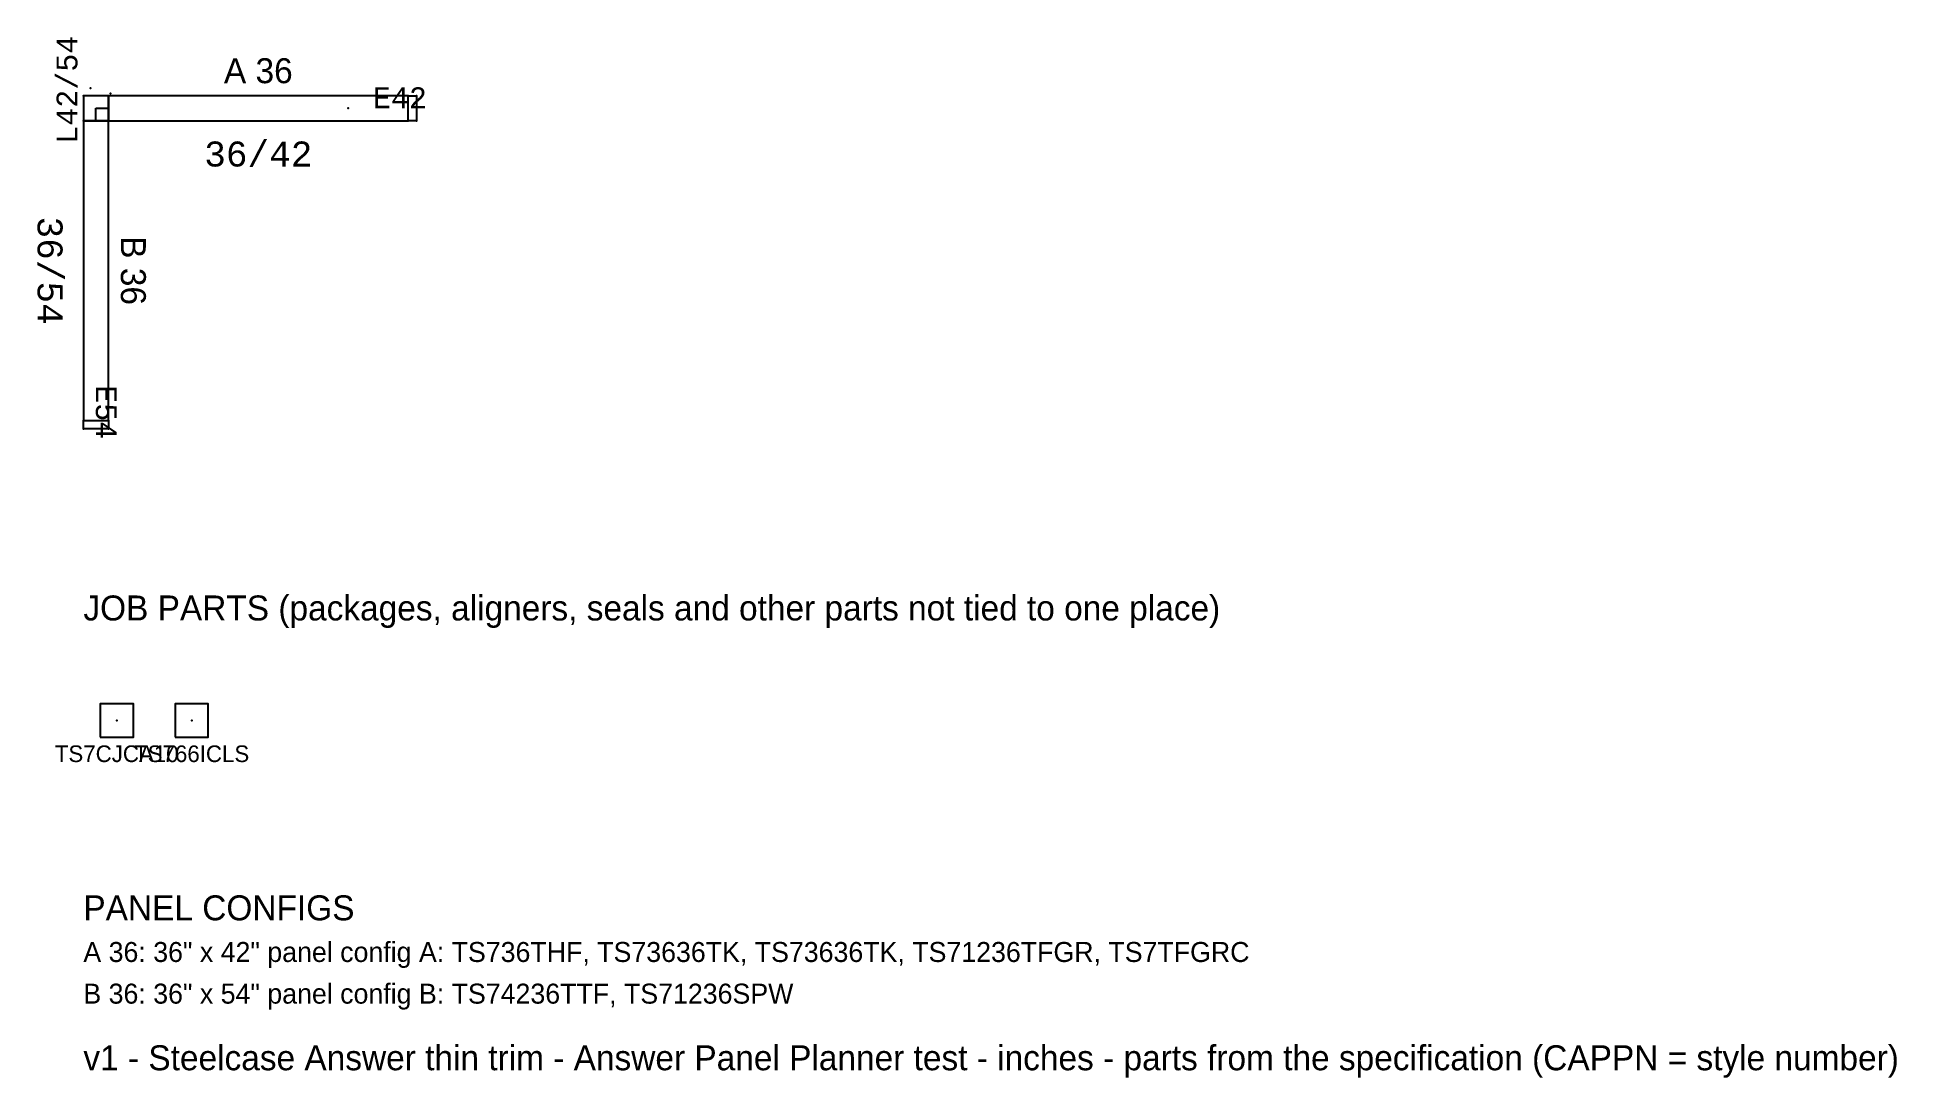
# Model space of a CAD drawing. Header units: inches. Extents: x -7 to 216, y -116 to 9.
import ezdxf
from ezdxf.enums import TextEntityAlignment as Align

# ---------------------------------------------------------------- set-up
doc = ezdxf.new("R2010")
doc.units = ezdxf.units.IN
doc.header["$MEASUREMENT"] = 0
for name, color, linetype in [('A-FURN', 7, 'Continuous'), ('A-FURN-P-PNLS-42', 3, 'Continuous'), ('A-FURN-P-PNLS-42-T', 3, 'Continuous'), ('A-FURN-P-PNLS-54', 3, 'Continuous'), ('A-FURN-P-PNLS-54-T', 3, 'Continuous'), ('A-FURN-P-PNLS-JNCT', 3, 'Continuous'), ('A-FURN-P-PNLS-JNCT-T', 3, 'Continuous'), ('A-FURN-PNLS-BUILDUP-T', 7, 'Continuous'), ('A-FURN-POINT-PART', 7, 'Continuous'), ('A-FURN-POINT-PART-T', 7, 'Continuous'), ('CAPTAG', 7, 'Continuous')]:
    doc.layers.add(name, color=color, linetype=linetype)
doc.styles.add('MONOTXT', font='MONOTXT.SHX')

# ---------------------------------------------------------------- blocks, each defined once
blk = doc.blocks.new('P_TS736THF')
at = {"layer": 'A-FURN-P-PNLS-42'}
blk.add_lwpolyline([(0, 0), (36, 0), (36, 3), (0, 3)], close=True, dxfattribs=at)
for p in [(0, 3), (36, 3), (0, 0), (36, 0)]:
    blk.add_point(p, dxfattribs=at)
at = {"layer": 'A-FURN-P-PNLS-42-T', "flags": 1}
for tag in ['CAPPN', 'CAPPD', 'CAPMG', 'CAPMC', 'CAPGC', 'CAPALIAS1', 'CAPALIAS2', 'CAPALIAS3', 'CAPBLDG', 'CAPFLOOR', 'CAPDEPT', 'CAPPERSON', 'CAPPL', 'CAPQT', 'CAPDH']:
    blk.add_attdef(tag, (0, 0), '', height=0.001, dxfattribs=at)
at = {"layer": 'A-FURN-P-PNLS-42-T', "style": 'MONOTXT'}
blk.add_attdef('CAPTG', text='', height=3, dxfattribs=at).set_placement((18, -5.5), align=Align.CENTER)
blk = doc.blocks.new('P_TS73636TK')
at = {"layer": 'A-FURN-POINT-PART'}
blk.add_point((0, 0), dxfattribs=at)
at = {"layer": 'A-FURN-POINT-PART-T', "flags": 1}
for tag in ['CAPPN', 'CAPPD', 'CAPMG', 'CAPMC', 'CAPGC', 'CAPALIAS1', 'CAPALIAS2', 'CAPALIAS3', 'CAPBLDG', 'CAPFLOOR', 'CAPDEPT', 'CAPPERSON', 'CAPPL', 'CAPTG', 'CAPQT', 'CAPDH']:
    blk.add_attdef(tag, (0, 0), '', height=0.001, dxfattribs=at)
blk = doc.blocks.new('P_TS71236TFGR')
at = {"layer": 'A-FURN-POINT-PART'}
blk.add_point((0, 0), dxfattribs=at)
at = {"layer": 'A-FURN-POINT-PART-T', "flags": 1}
for tag in ['CAPPN', 'CAPPD', 'CAPMG', 'CAPMC', 'CAPGC', 'CAPALIAS1', 'CAPALIAS2', 'CAPALIAS3', 'CAPBLDG', 'CAPFLOOR', 'CAPDEPT', 'CAPPERSON', 'CAPPL', 'CAPTG', 'CAPQT', 'CAPDH']:
    blk.add_attdef(tag, (0, 0), '', height=0.001, dxfattribs=at)
blk = doc.blocks.new('P_TS7TFGRC')
at = {"layer": 'A-FURN-POINT-PART'}
blk.add_point((0, 0), dxfattribs=at)
at = {"layer": 'A-FURN-POINT-PART-T', "flags": 1}
for tag in ['CAPPN', 'CAPPD', 'CAPMG', 'CAPMC', 'CAPGC', 'CAPALIAS1', 'CAPALIAS2', 'CAPALIAS3', 'CAPBLDG', 'CAPFLOOR', 'CAPDEPT', 'CAPPERSON', 'CAPPL', 'CAPTG', 'CAPQT', 'CAPDH']:
    blk.add_attdef(tag, (0, 0), '', height=0.001, dxfattribs=at)
blk = doc.blocks.new('P_A36.000000')
at = {"layer": 'A-FURN'}
blk.add_blockref('P_TS736THF', (0, 0), dxfattribs=at).add_auto_attribs({'CAPTG': '36/42'})
for name, p in [('P_TS73636TK', (0, 3)), ('P_TS71236TFGR', (0, 0)), ('P_TS7TFGRC', (28.8, 1.5))]:
    blk.add_blockref(name, p, dxfattribs=at)
at = {"layer": 'A-FURN', "rotation": 180}
blk.add_blockref('P_TS73636TK', (36, 0), dxfattribs=at)
at = {"layer": 'A-FURN-PNLS-BUILDUP-T'}
blk.add_attdef('CAPSTD', text='', height=3, dxfattribs=at).set_placement((18, 4.5), align=Align.CENTER)
at = {"layer": 'A-FURN-PNLS-BUILDUP-T', "flags": 1}
for tag in ['CAPSTDTITLE', 'CAPPANELCAT', 'CAPPANELNAME', 'CAPPANELCONFIG', 'CAPPANELWIDTH', 'CAPPANELHEIGHT', 'CAPALIAS1', 'CAPALIAS2', 'CAPALIAS3']:
    blk.add_attdef(tag, (0, 0), '', height=0.001, dxfattribs=at)
blk = doc.blocks.new('P_TS74236TTF')
at = {"layer": 'A-FURN-P-PNLS-54'}
blk.add_lwpolyline([(0, 0), (36, 0), (36, 3), (0, 3)], close=True, dxfattribs=at)
for p in [(0, 3), (36, 3), (0, 0), (36, 0)]:
    blk.add_point(p, dxfattribs=at)
at = {"layer": 'A-FURN-P-PNLS-54-T', "flags": 1}
for tag in ['CAPPN', 'CAPPD', 'CAPMG', 'CAPMC', 'CAPGC', 'CAPALIAS1', 'CAPALIAS2', 'CAPALIAS3', 'CAPBLDG', 'CAPFLOOR', 'CAPDEPT', 'CAPPERSON', 'CAPPL', 'CAPQT', 'CAPDH']:
    blk.add_attdef(tag, (0, 0), '', height=0.001, dxfattribs=at)
at = {"layer": 'A-FURN-P-PNLS-54-T', "style": 'MONOTXT'}
blk.add_attdef('CAPTG', text='', height=3, dxfattribs=at).set_placement((18, -5.5), align=Align.CENTER)
blk = doc.blocks.new('P_TS71236SPW')
at = {"layer": 'A-FURN-POINT-PART'}
blk.add_point((0, 0), dxfattribs=at)
at = {"layer": 'A-FURN-POINT-PART-T', "flags": 1}
for tag in ['CAPPN', 'CAPPD', 'CAPMG', 'CAPMC', 'CAPGC', 'CAPALIAS1', 'CAPALIAS2', 'CAPALIAS3', 'CAPBLDG', 'CAPFLOOR', 'CAPDEPT', 'CAPPERSON', 'CAPPL', 'CAPTG', 'CAPQT', 'CAPDH']:
    blk.add_attdef(tag, (0, 0), '', height=0.001, dxfattribs=at)
blk = doc.blocks.new('P_B36.000000')
at = {"layer": 'A-FURN'}
blk.add_blockref('P_TS74236TTF', (0, 0), dxfattribs=at).add_auto_attribs({'CAPTG': '36/54'})
blk.add_blockref('P_TS71236SPW', (0, 0), dxfattribs=at)
at = {"layer": 'A-FURN-PNLS-BUILDUP-T'}
blk.add_attdef('CAPSTD', text='', height=3, dxfattribs=at).set_placement((18, 4.5), align=Align.CENTER)
at = {"layer": 'A-FURN-PNLS-BUILDUP-T', "flags": 1}
for tag in ['CAPSTDTITLE', 'CAPPANELCAT', 'CAPPANELNAME', 'CAPPANELCONFIG', 'CAPPANELWIDTH', 'CAPPANELHEIGHT', 'CAPALIAS1', 'CAPALIAS2', 'CAPALIAS3']:
    blk.add_attdef(tag, (0, 0), '', height=0.001, dxfattribs=at)
blk = doc.blocks.new('P_TS742TLPJ')
at = {"layer": 'A-FURN-P-PNLS-JNCT'}
for p, q in [((3, 3), (0, 3)), ((0, 3), (0, 0)), ((3, 0), (3, 3)), ((0, 1.5), (1.5, 1.5)), ((0, 0), (3, 0)), ((1.5, 1.5), (1.5, 0))]:
    blk.add_line(p, q, dxfattribs=at)
for p in [(0, 3), (3, 3), (0, 0), (3, 0)]:
    blk.add_point(p, dxfattribs=at)
at = {"layer": 'A-FURN-P-PNLS-JNCT-T', "style": 'MONOTXT'}
blk.add_attdef('CAPTG', text='', height=2.5, dxfattribs=at).set_placement((3.716, 3.716), align=Align.CENTER)
at = {"layer": 'A-FURN-P-PNLS-JNCT-T', "flags": 1}
for tag in ['CAPPN', 'CAPPD', 'CAPMG', 'CAPMC', 'CAPGC', 'CAPALIAS1', 'CAPALIAS2', 'CAPALIAS3', 'CAPBLDG', 'CAPFLOOR', 'CAPDEPT', 'CAPPERSON', 'CAPPL', 'CAPQT', 'CAPDH']:
    blk.add_attdef(tag, (0, 0), '', height=0.001, dxfattribs=at)
blk = doc.blocks.new('P_TS712TEPJS')
at = {"layer": 'A-FURN-POINT-PART'}
blk.add_point((0, 0), dxfattribs=at)
at = {"layer": 'A-FURN-POINT-PART-T', "flags": 1}
for tag in ['CAPPN', 'CAPPD', 'CAPMG', 'CAPMC', 'CAPGC', 'CAPALIAS1', 'CAPALIAS2', 'CAPALIAS3', 'CAPBLDG', 'CAPFLOOR', 'CAPDEPT', 'CAPPERSON', 'CAPPL', 'CAPTG', 'CAPQT', 'CAPDH']:
    blk.add_attdef(tag, (0, 0), '', height=0.001, dxfattribs=at)
blk = doc.blocks.new('P_TS742TLVT')
at = {"layer": 'A-FURN-POINT-PART'}
blk.add_point((0, 0), dxfattribs=at)
at = {"layer": 'A-FURN-POINT-PART-T', "flags": 1}
for tag in ['CAPPN', 'CAPPD', 'CAPMG', 'CAPMC', 'CAPGC', 'CAPALIAS1', 'CAPALIAS2', 'CAPALIAS3', 'CAPBLDG', 'CAPFLOOR', 'CAPDEPT', 'CAPPERSON', 'CAPPL', 'CAPTG', 'CAPQT', 'CAPDH']:
    blk.add_attdef(tag, (0, 0), '', height=0.001, dxfattribs=at)
blk = doc.blocks.new('P_TS712TICHT')
at = {"layer": 'A-FURN-POINT-PART'}
blk.add_point((0, 0), dxfattribs=at)
at = {"layer": 'A-FURN-POINT-PART-T', "flags": 1}
for tag in ['CAPPN', 'CAPPD', 'CAPMG', 'CAPMC', 'CAPGC', 'CAPALIAS1', 'CAPALIAS2', 'CAPALIAS3', 'CAPBLDG', 'CAPFLOOR', 'CAPDEPT', 'CAPPERSON', 'CAPPL', 'CAPTG', 'CAPQT', 'CAPDH']:
    blk.add_attdef(tag, (0, 0), '', height=0.001, dxfattribs=at)
blk = doc.blocks.new('P_TS790COHJC')
at = {"layer": 'A-FURN-POINT-PART'}
blk.add_point((0, 0), dxfattribs=at)
at = {"layer": 'A-FURN-POINT-PART-T', "flags": 1}
for tag in ['CAPPN', 'CAPPD', 'CAPMG', 'CAPMC', 'CAPGC', 'CAPALIAS1', 'CAPALIAS2', 'CAPALIAS3', 'CAPBLDG', 'CAPFLOOR', 'CAPDEPT', 'CAPPERSON', 'CAPPL', 'CAPTG', 'CAPQT', 'CAPDH']:
    blk.add_attdef(tag, (0, 0), '', height=0.001, dxfattribs=at)
blk = doc.blocks.new('P_TS7CJCA10')
at = {"layer": 'A-FURN-POINT-PART'}
blk.add_point((0, 0), dxfattribs=at)
at = {"layer": 'A-FURN-POINT-PART-T', "flags": 1}
for tag in ['CAPPN', 'CAPPD', 'CAPMG', 'CAPMC', 'CAPGC', 'CAPALIAS1', 'CAPALIAS2', 'CAPALIAS3', 'CAPBLDG', 'CAPFLOOR', 'CAPDEPT', 'CAPPERSON', 'CAPPL', 'CAPTG', 'CAPQT', 'CAPDH']:
    blk.add_attdef(tag, (0, 0), '', height=0.001, dxfattribs=at)
blk = doc.blocks.new('P_TS766ICLS')
at = {"layer": 'A-FURN-POINT-PART'}
blk.add_point((0, 0), dxfattribs=at)
at = {"layer": 'A-FURN-POINT-PART-T', "flags": 1}
for tag in ['CAPPN', 'CAPPD', 'CAPMG', 'CAPMC', 'CAPGC', 'CAPALIAS1', 'CAPALIAS2', 'CAPALIAS3', 'CAPBLDG', 'CAPFLOOR', 'CAPDEPT', 'CAPPERSON', 'CAPPL', 'CAPTG', 'CAPQT', 'CAPDH']:
    blk.add_attdef(tag, (0, 0), '', height=0.001, dxfattribs=at)
blk = doc.blocks.new('P_TS742TEPJ')
at = {"layer": 'A-FURN-P-PNLS-JNCT'}
for p, q in [((0, 3), (1, 3)), ((1, 3), (1, 0)), ((1, 0), (0, 0))]:
    blk.add_line(p, q, dxfattribs=at)
for p in [(0, 3), (1, 3), (0, 0), (1, 0)]:
    blk.add_point(p, dxfattribs=at)
at = {"layer": 'A-FURN-P-PNLS-JNCT-T', "style": 'MONOTXT'}
blk.add_attdef('CAPTG', text='', height=2.5, dxfattribs=at).set_placement((-1, 1.5), align=Align.CENTER)
at = {"layer": 'A-FURN-P-PNLS-JNCT-T', "flags": 1}
for tag in ['CAPPN', 'CAPPD', 'CAPMG', 'CAPMC', 'CAPGC', 'CAPALIAS1', 'CAPALIAS2', 'CAPALIAS3', 'CAPBLDG', 'CAPFLOOR', 'CAPDEPT', 'CAPPERSON', 'CAPPL', 'CAPQT', 'CAPDH']:
    blk.add_attdef(tag, (0, 0), '', height=0.001, dxfattribs=at)
blk = doc.blocks.new('P_TS742TEPJ_2')
at = {"layer": 'A-FURN-P-PNLS-JNCT'}
for p, q in [((0, 3), (1, 3)), ((1, 3), (1, 0)), ((1, 0), (0, 0))]:
    blk.add_line(p, q, dxfattribs=at)
for p in [(0, 3), (1, 3), (0, 0), (1, 0)]:
    blk.add_point(p, dxfattribs=at)
at = {"layer": 'A-FURN-P-PNLS-JNCT-T', "style": 'MONOTXT'}
blk.add_attdef('CAPTG', text='', height=2.5, dxfattribs=at).set_placement((-1, 1.5), align=Align.CENTER)
at = {"layer": 'A-FURN-P-PNLS-JNCT-T', "flags": 1}
for tag in ['CAPPN', 'CAPPD', 'CAPMG', 'CAPMC', 'CAPGC', 'CAPALIAS1', 'CAPALIAS2', 'CAPALIAS3', 'CAPBLDG', 'CAPFLOOR', 'CAPDEPT', 'CAPPERSON', 'CAPPL', 'CAPQT', 'CAPDH']:
    blk.add_attdef(tag, (0, 0), '', height=0.001, dxfattribs=at)
blk = doc.blocks.new('P_TS712TEPJS_2')
at = {"layer": 'A-FURN-POINT-PART'}
blk.add_point((0, 0), dxfattribs=at)
at = {"layer": 'A-FURN-POINT-PART-T', "flags": 1}
for tag in ['CAPPN', 'CAPPD', 'CAPMG', 'CAPMC', 'CAPGC', 'CAPALIAS1', 'CAPALIAS2', 'CAPALIAS3', 'CAPBLDG', 'CAPFLOOR', 'CAPDEPT', 'CAPPERSON', 'CAPPL', 'CAPTG', 'CAPQT', 'CAPDH']:
    blk.add_attdef(tag, (0, 0), '', height=0.001, dxfattribs=at)
blk = doc.blocks.new('P_TS754TEVT')
at = {"layer": 'A-FURN-POINT-PART'}
blk.add_point((0, 0), dxfattribs=at)
at = {"layer": 'A-FURN-POINT-PART-T', "flags": 1}
for tag in ['CAPPN', 'CAPPD', 'CAPMG', 'CAPMC', 'CAPGC', 'CAPALIAS1', 'CAPALIAS2', 'CAPALIAS3', 'CAPBLDG', 'CAPFLOOR', 'CAPDEPT', 'CAPPERSON', 'CAPPL', 'CAPTG', 'CAPQT', 'CAPDH']:
    blk.add_attdef(tag, (0, 0), '', height=0.001, dxfattribs=at)
blk = doc.blocks.new('P_TS7CJCA10_2')
at = {"layer": 'A-FURN'}
blk.add_lwpolyline([(-2, -2), (2, -2), (2, 2), (-2, 2)], close=True, dxfattribs=at)
blk.add_point((0, 0), dxfattribs=at)
at = {"layer": 'A-FURN', "flags": 1}
for tag in ['CAPPN', 'CAPPD', 'CAPMG', 'CAPMC', 'CAPGC', 'CAPALIAS1', 'CAPALIAS2', 'CAPALIAS3', 'CAPBLDG', 'CAPFLOOR', 'CAPDEPT', 'CAPPERSON', 'CAPPL', 'CAPQT', 'CAPDH']:
    blk.add_attdef(tag, (0, 0), '', height=0.001, dxfattribs=at)
at = {"layer": 'A-FURN'}
blk.add_attdef('CAPTG', text='', height=2, dxfattribs=at).set_placement((0, -5), align=Align.CENTER)
blk = doc.blocks.new('P_TS766ICLS_2')
at = {"layer": 'A-FURN'}
blk.add_lwpolyline([(-2, -2), (2, -2), (2, 2), (-2, 2)], close=True, dxfattribs=at)
blk.add_point((0, 0), dxfattribs=at)
at = {"layer": 'A-FURN', "flags": 1}
for tag in ['CAPPN', 'CAPPD', 'CAPMG', 'CAPMC', 'CAPGC', 'CAPALIAS1', 'CAPALIAS2', 'CAPALIAS3', 'CAPBLDG', 'CAPFLOOR', 'CAPDEPT', 'CAPPERSON', 'CAPPL', 'CAPQT', 'CAPDH']:
    blk.add_attdef(tag, (0, 0), '', height=0.001, dxfattribs=at)
at = {"layer": 'A-FURN'}
blk.add_attdef('CAPTG', text='', height=2, dxfattribs=at).set_placement((0, -5), align=Align.CENTER)

msp = doc.modelspace()

# ---------------------------------------------------------------- block references
at = {"layer": 'A-FURN'}
for name, p, rotation, values in [('P_TS742TLPJ', (1.5, -1.5), 90, {'CAPTG': 'L42/54'}), ('P_B36.000000', (-1.5, -1.5), 270, {'CAPSTD': 'B 36'}), ('P_TS742TEPJ_2', (-1.5, -37.5), 270, {'CAPTG': 'E54'})]:
    msp.add_blockref(name, p, dxfattribs=dict(at, rotation=rotation)).add_auto_attribs(values)
for name, p, values in [('P_A36.000000', (1.5, -1.5), {'CAPSTD': 'A 36'}), ('P_TS742TEPJ', (37.5, -1.5), {'CAPTG': 'E42'}), ('P_TS7CJCA10_2', (2.5, -73.5), {'CAPTG': 'TS7CJCA10'}), ('P_TS766ICLS_2', (11.5, -73.5), {'CAPTG': 'TS766ICLS'})]:
    msp.add_blockref(name, p, dxfattribs=at).add_auto_attribs(values)
for name, p in [('P_TS766ICLS', (-0.647048, 2.414815)), ('P_TS7CJCA10', (1.767767, 1.767767))]:
    msp.add_blockref(name, p, dxfattribs=at)
for name, p, rotation in [('P_TS712TEPJS', (1.5, -1.5), 90), ('P_TS742TLVT', (1.5, -1.5), 90), ('P_TS712TICHT', (1.5, -1.5), 90), ('P_TS790COHJC', (1.5, -1.5), 90), ('P_TS712TEPJS_2', (-1.5, -37.5), 270), ('P_TS754TEVT', (-1.5, -37.5), 270)]:
    msp.add_blockref(name, p, dxfattribs=dict(at, rotation=rotation))

# ---------------------------------------------------------------- texts
at = {"layer": 'CAPTAG'}
for s, height, p in [('JOB PARTS (packages, aligners, seals and other parts not tied to one place)', 3, (-1.5, -61.5)), ('PANEL CONFIGS', 3, (-1.5, -97.5)), ('A 36: 36" x 42" panel config A: TS736THF, TS73636TK, TS73636TK, TS71236TFGR, TS7TFGRC', 2.4, (-1.5, -102.5)), ('B 36: 36" x 54" panel config B: TS74236TTF, TS71236SPW', 2.4, (-1.5, -107.5)), ('v1 - Steelcase Answer thin trim - Answer Panel Planner test - inches - parts from the specification (CAPPN = style number)', 3, (-1.5, -115.5))]:
    msp.add_text(s, height=height, dxfattribs=at).set_placement(p)

doc.saveas('drawing.dxf')
